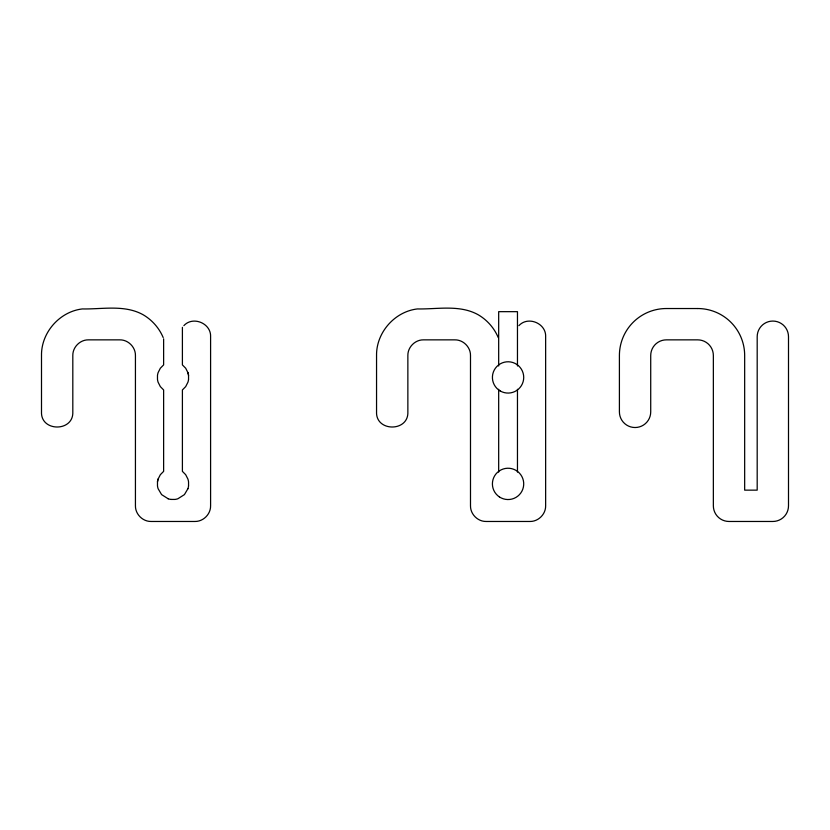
<?xml version="1.0" encoding="UTF-8"?>
<svg xmlns="http://www.w3.org/2000/svg" width="830" height="830" viewBox="0 0 830 830"><rect width="100%" height="100%" fill="white"/><g stroke="black" fill="none" stroke-linecap="round" stroke-linejoin="round"><path stroke-width="1.25" d="M158.125 478.983A14.473 13.187 -90 0 0 157.482 481.857L157.482 485.851A14.473 13.187 -90 0 0 158.125 488.725L161.601 494.607L168.179 498.778M188.545 379.383L188.545 375.461A14.473 13.187 -90 0 0 187.902 372.587L185.681 368.219L182.403 364.91L182.403 327.342M188.545 485.851L188.545 481.929A14.473 13.187 -90 0 0 187.902 479.045L185.681 474.687L182.403 471.367L182.403 389.944L185.681 386.624L187.902 382.267A14.473 13.187 -90 0 0 188.545 379.455M187.902 488.725L184.426 494.607L177.848 498.778A14.473 13.187 0 0 1 174.974 499.421L171.053 499.421M183.866 325.651C192.861 315.69 211.266 323.316 210.592 336.721L210.592 505.802C210.768 514.175 203.298 521.634 194.936 521.468L151.091 521.468C142.729 521.634 135.259 514.175 135.435 505.802L135.435 355.51C135.612 347.137 128.152 339.678 119.779 339.854L88.468 339.854C80.105 339.678 72.635 347.137 72.812 355.51L72.812 411.867C73.735 432.046 40.587 432.046 41.5 411.867L41.5 355.51C41.137 332.623 59.604 311.561 82.336 308.936C102.495 309.341 124.759 304.413 143.268 314.829C152.118 320.027 159.184 328.068 163.178 337.53M518.916 325.651C527.911 315.69 546.316 323.316 545.642 336.721L545.642 505.802C545.818 514.175 538.348 521.634 529.986 521.468L486.152 521.468C477.779 521.634 470.32 514.175 470.496 505.802L470.496 355.51C470.662 347.137 463.202 339.678 454.83 339.854L423.518 339.854C415.156 339.678 407.686 347.137 407.862 355.51L407.862 411.867C408.785 432.046 375.637 432.046 376.55 411.867L376.55 355.51C376.187 332.623 394.655 311.561 417.386 308.936C437.555 309.341 459.82 304.413 478.319 314.829C487.179 320.027 494.234 328.068 498.228 337.53M517.464 365.999L517.464 311.665L498.674 311.665L498.674 365.999M517.464 389.291L517.464 472.083M498.674 389.291L498.674 472.083M163.624 338.837L163.624 364.91L160.346 368.219L158.125 372.587A14.473 13.187 90 0 0 157.482 375.461L157.482 379.383A14.473 13.187 -90 0 0 158.125 382.267L160.346 386.624L163.624 389.944L163.624 471.367L160.346 474.687L158.125 479.045A14.473 13.187 90 0 0 157.482 481.929M170.98 499.421A14.473 13.187 0 0 1 168.106 498.778M188.545 485.924A14.473 13.187 -90 0 1 187.902 488.797M187.902 372.587A14.473 13.187 90 0 1 188.545 375.461M697.698 308.532L666.376 308.532A46.968 46.968 0 0 0 619.408 355.51L619.408 411.867A15.656 15.656 0 0 0 635.064 427.523A15.656 15.656 0 0 0 650.72 411.867L650.72 355.51A15.656 15.656 0 0 1 666.376 339.854L697.698 339.854A15.656 15.656 0 0 1 713.354 355.51L713.354 505.802A15.656 15.656 0 0 0 729.01 521.468L772.844 521.468A15.656 15.656 0 0 0 788.5 505.802L788.5 336.721A15.656 15.656 0 0 0 772.844 321.065A15.656 15.656 0 0 0 757.188 336.721L757.188 490.146L744.666 490.146L744.666 355.51A46.968 46.968 0 0 0 697.698 308.532M500.241 390.982A15.656 15.656 0 0 0 523.72 377.422A15.656 15.656 0 0 0 500.241 363.862A15.656 15.656 0 0 0 500.241 390.982M499.401 496.931A15.656 15.656 0 0 0 523.689 484.876A15.656 15.656 0 0 0 501.102 469.863A15.656 15.656 0 0 0 499.401 496.931"/></g></svg>
